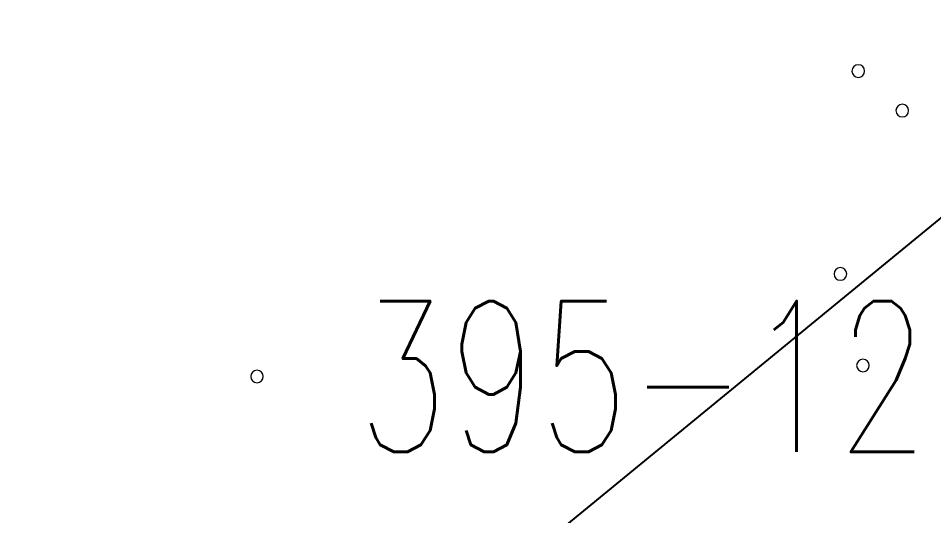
# Model space of a CAD drawing. Header units: millimetres. Extents: x 6156 to 7119, y 3162 to 3647.
# Drawn here: x 6953.52 to 6971.72, y 3497.9 to 3507.79 of the extents above; entities that cross this region are included whole.
import ezdxf
from ezdxf.enums import TextEntityAlignment as Align

# ---------------------------------------------------------------- set-up
doc = ezdxf.new("R2010")
doc.units = ezdxf.units.MM
doc.layers.add('图层1', color=7, linetype='Continuous')
doc.layers.add('点图2', color=30, linetype='Continuous', lineweight=5)
doc.styles.add('HBtxt', font='txt', dxfattribs={"width": 0.7, "bigfont": 'HZTXT'})

msp = doc.modelspace()

# ---------------------------------------------------------------- linework, layer by layer
at = {"layer": '图层1', "lineweight": -3}
msp.add_line((6941.534, 3478.969), (6982.604, 3512.622), dxfattribs=at)
at = {"layer": '点图2'}
for centre, start, end in [((6970.221, 3506.745), 0, 180), ((6970.221, 3506.745), 180, 0), ((6971.096, 3505.96), 0, 180), ((6971.096, 3505.96), 180, 0), ((6969.866, 3502.711), 0, 180), ((6969.866, 3502.711), 180, 0), ((6970.313, 3500.89), 0, 180), ((6958.264, 3500.671), 0, 180), ((6970.313, 3500.89), 180, 0), ((6958.264, 3500.671), 180, 0)]:
    msp.add_arc(centre, 0.125, start, end, dxfattribs=at)

# ---------------------------------------------------------------- texts
at = {"layer": '点图2', "style": 'HBtxt', "width": 0.7}
msp.add_text('395-1262.11', height=3, dxfattribs=at).set_placement((6960.264, 3500.671), align=Align.MIDDLE_LEFT)

doc.saveas('drawing.dxf')
